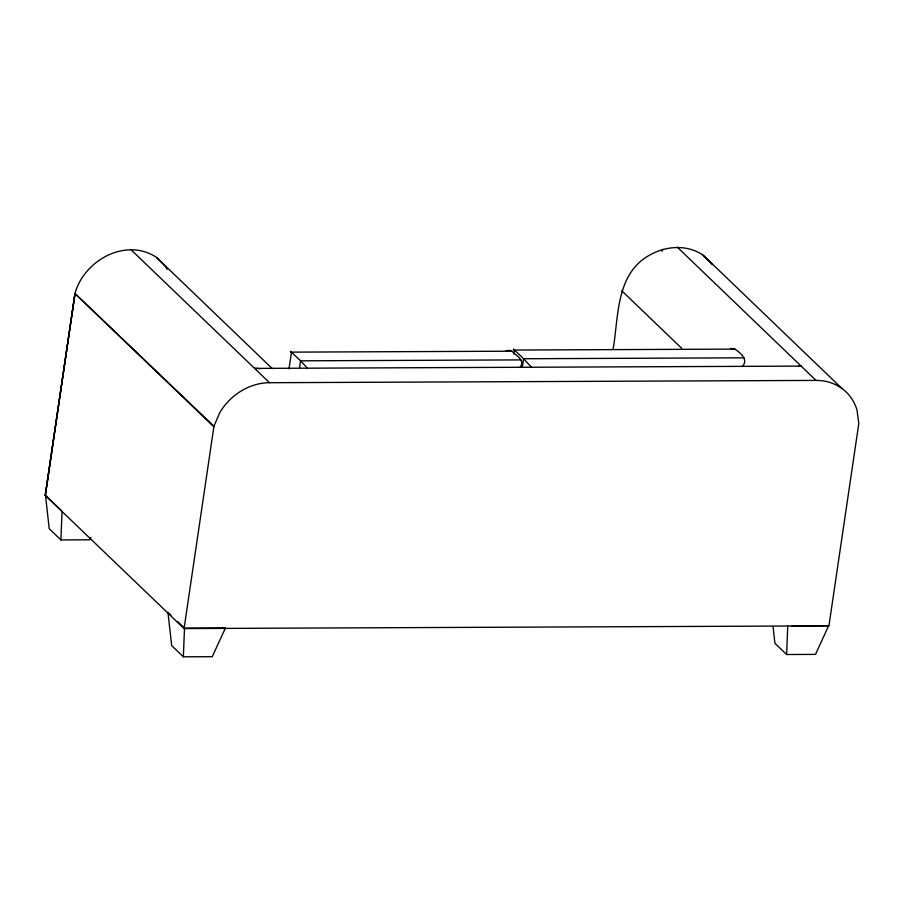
<?xml version="1.0" encoding="UTF-8"?>
<svg xmlns="http://www.w3.org/2000/svg" width="904" height="904" viewBox="0 0 904 904"><rect width="100%" height="100%" fill="white"/><g stroke="black" fill="none" stroke-linecap="round" stroke-linejoin="round"><path stroke-width="1.36" d="M60.907 539.937L62.06 511.257L45.482 495.347L49.223 528.716L60.907 539.937L89.79 539.812L90.942 537.315M183.354 656.812L184.506 628.133L225.469 627.964L212.248 656.688L183.354 656.812L171.67 645.592L167.941 612.223L170.867 615.036M791.847 625.817L828.719 625.67L815.487 654.394L786.604 654.519L787.757 625.839M184.066 628.574L213.943 426.27L219.683 412.812A54.172 46.443 -46.2 0 1 269.505 382.708L816.041 380.414A54.172 46.443 -46.2 0 1 857.026 410.145L858.8 423.569L828.923 625.862L184.066 628.574L45.2 495.347L74.998 293.551C83.835 260.375 126.131 236.938 156.618 257.504L272.33 368.629M289.02 368.821L291.483 352.131L290.376 351.249L291.031 352.402M299.518 367.77L300.546 360.82L291.483 352.131L511.879 351.204C515.868 355.385 525.371 360.074 520.308 366.956M513.913 354.21L514.523 350.04L513.415 349.159L514.071 350.311M522.354 367.08L523.586 358.741L514.523 350.04L734.918 349.113C740.67 353.057 748.715 359.566 742.387 366.515M613.127 349.17C618.709 316.558 615.748 274.33 649.072 255.436C665.491 245.809 686.995 244.136 703.165 255.21L841.884 388.437M661.897 251.199L662.914 249.323M505.935 350.888L508.895 350.334L511.879 351.204M730.534 348.413L734.918 349.113M743.981 357.814L523.586 358.741L531.608 367.397M520.93 359.905L300.546 360.82L307.111 367.849M213.943 426.27L74.998 293.551L45.336 495.347L74.998 293.551L213.864 426.778M677.322 247.187L816.041 380.414M621.749 290.76L681.639 348.266M786.604 654.519L774.92 643.298L773.056 626.608M130.775 249.481L269.505 382.708M177.681 621.579L183.535 627.195M703.165 255.21L712.476 264.702M156.618 257.504L165.94 266.996L167.104 269.448M798.56 366.188A54.172 46.443 -46.2 0 1 801.147 366.109L254.612 368.403A54.172 46.443 -46.2 0 1 260.262 368.719"/></g></svg>
